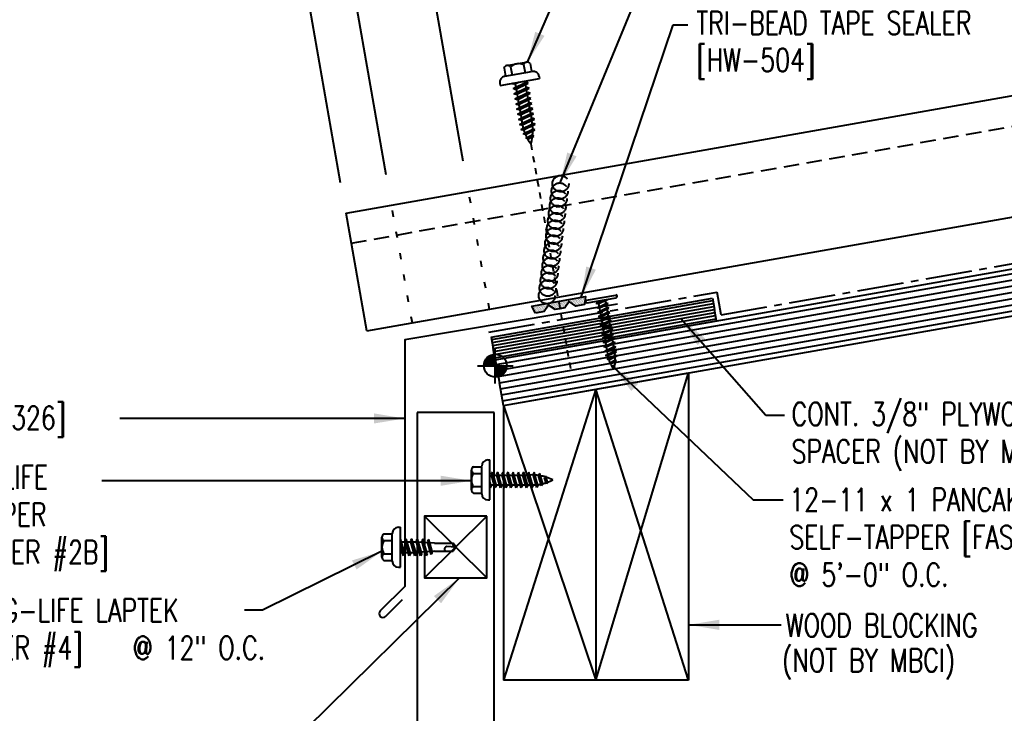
# Model space of a CAD drawing. Header units: inches. Extents: x 1.1 to 41.6, y 6.9 to 54.2.
# Drawn here: x 16.37 to 32.34, y 18.05 to 29.3 of the extents above; entities that cross this region are included whole.
import ezdxf

# ---------------------------------------------------------------- set-up
doc = ezdxf.new("R2010")
doc.units = ezdxf.units.IN
doc.header["$MEASUREMENT"] = 0
for name, pattern in [('CENTER2', [1.125, 0.75, -0.125, 0.125, -0.125]), ('DASH3', [0.125, 0.0625, -0.0625]), ('DOT2', [0.125, 0, -0.125]), ('HIDDEN2', [0.1875, 0.125, -0.0625])]:
    doc.linetypes.add(name, pattern=pattern)
for name, color, linetype in [('BARRIER', 253, 'CENTER2'), ('CLO', 3, 'Continuous'), ('DIM', 2, 'Continuous'), ('FASTENER', 9, 'Continuous'), ('PANEL', 11, 'Continuous'), ('SEALANT', 253, 'CENTER2'), ('SECTION', 11, 'Continuous'), ('TAPE', 8, 'Continuous'), ('TEXT', 2, 'Continuous'), ('TRIM', 6, 'Continuous'), ('WOOD', 3, 'Continuous')]:
    doc.layers.add(name, color=color, linetype=linetype)
doc.styles.add('TEXT', font='SIMPLEX', dxfattribs={"width": 0.75, "height": 6})
doc.styles.add('TEXT1', font='ROMANS.shx', dxfattribs={"width": 0.75, "height": 0.375})
doc.dimstyles.new('DETAIL', dxfattribs={"dimscale": 4, "dimtxt": 0.375, "dimasz": 0.0625, "dimexe": 0.0625, "dimexo": 0.125, "dimgap": 0.0625, "dimtad": 1, "dimdec": 4, "dimzin": 3, "dimdsep": 46, "dimlunit": 4, "dimtxsty": 'TEXT1', "dimblk": 'ARCHTICK', "dimcen": 0.0625, "dimclrd": 7, "dimclre": 7, "dimclrt": 2, "dimadec": 0, "dimazin": 0, "dimtfac": 0.59375, "dimtdec": 4, "dimtmove": 0, "dimatfit": 3, "dimfxl": 0, "dimfrac": 2, "dimtolj": 1, "dimtzin": 3, "dimarcsym": 0})
doc.dimstyles.new('DETAIL$7', dxfattribs={"dimscale": 4, "dimtxt": 6, "dimasz": 0.125, "dimexe": 0.0625, "dimexo": 0.125, "dimgap": 0.0625, "dimtad": 1, "dimdec": 5, "dimzin": 3, "dimdsep": 46, "dimlunit": 4, "dimtxsty": 'TEXT', "dimblk": 'ARCHTICK', "dimcen": 0.0625, "dimclrd": 7, "dimclre": 7, "dimclrt": 2, "dimadec": 0, "dimazin": 0, "dimtfac": 0.666667, "dimtdec": 5, "dimtmove": 0, "dimatfit": 3, "dimfxl": 0, "dimfrac": 2, "dimtolj": 1, "dimtzin": 3, "dimarcsym": 0})

# ---------------------------------------------------------------- blocks, each defined once
blk = doc.blocks.new('*X2')
at = {"color": 0}
for p, q in [((-0.434, 0.135), (-0.434, 0.135)), ((-0.434, 0.123), (-0.434, 0.123)), ((-0.422, 0.141), (-0.422, 0.141)), ((-0.422, 0.129), (-0.422, 0.129)), ((-0.422, 0.117), (-0.422, 0.117)), ((-0.422, 0.105), (-0.422, 0.105)), ((-0.422, 0.094), (-0.422, 0.094)), ((-0.422, 0.082), (-0.422, 0.082)), ((-0.41, 0.135), (-0.41, 0.135)), ((-0.41, 0.123), (-0.41, 0.123)), ((-0.41, 0.111), (-0.41, 0.111)), ((-0.41, 0.1), (-0.41, 0.1)), ((-0.41, 0.088), (-0.41, 0.088)), ((-0.41, 0.076), (-0.41, 0.076)), ((-0.41, 0.064), (-0.41, 0.064)), ((-0.41, 0.053), (-0.41, 0.053)), ((-0.41, 0.041), (-0.41, 0.041)), ((-0.398, 0.141), (-0.398, 0.141)), ((-0.398, 0.129), (-0.398, 0.129)), ((-0.398, 0.117), (-0.398, 0.117)), ((-0.398, 0.105), (-0.398, 0.105)), ((-0.398, 0.094), (-0.398, 0.094)), ((-0.398, 0.082), (-0.398, 0.082)), ((-0.398, 0.07), (-0.398, 0.07)), ((-0.398, 0.059), (-0.398, 0.059)), ((-0.398, 0.047), (-0.398, 0.047)), ((-0.398, 0.035), (-0.398, 0.035)), ((-0.398, 0.023), (-0.398, 0.023)), ((-0.387, 0.135), (-0.387, 0.135)), ((-0.387, 0.123), (-0.387, 0.123)), ((-0.387, 0.111), (-0.387, 0.111)), ((-0.387, 0.1), (-0.387, 0.1)), ((-0.387, 0.088), (-0.387, 0.088)), ((-0.387, 0.076), (-0.387, 0.076)), ((-0.387, 0.064), (-0.387, 0.064)), ((-0.387, 0.053), (-0.387, 0.053)), ((-0.387, 0.041), (-0.387, 0.041)), ((-0.387, 0.029), (-0.387, 0.029)), ((-0.375, 0.141), (-0.375, 0.141)), ((-0.375, 0.129), (-0.375, 0.129)), ((-0.375, 0.117), (-0.375, 0.117)), ((-0.375, 0.105), (-0.375, 0.105)), ((-0.375, 0.094), (-0.375, 0.094)), ((-0.375, 0.082), (-0.375, 0.082)), ((-0.375, 0.07), (-0.375, 0.07)), ((-0.375, 0.059), (-0.375, 0.059)), ((-0.375, 0.047), (-0.375, 0.047)), ((-0.375, 0.035), (-0.375, 0.035)), ((-0.375, 0.023), (-0.375, 0.023)), ((-0.363, 0.135), (-0.363, 0.135)), ((-0.363, 0.123), (-0.363, 0.123)), ((-0.363, 0.111), (-0.363, 0.111)), ((-0.363, 0.1), (-0.363, 0.1)), ((-0.363, 0.088), (-0.363, 0.088)), ((-0.363, 0.076), (-0.363, 0.076)), ((-0.363, 0.064), (-0.363, 0.064)), ((-0.363, 0.053), (-0.363, 0.053)), ((-0.363, 0.041), (-0.363, 0.041)), ((-0.363, 0.029), (-0.363, 0.029)), ((-0.352, 0.141), (-0.352, 0.141)), ((-0.352, 0.129), (-0.352, 0.129)), ((-0.352, 0.117), (-0.352, 0.117)), ((-0.352, 0.105), (-0.352, 0.105)), ((-0.352, 0.094), (-0.352, 0.094)), ((-0.352, 0.082), (-0.352, 0.082)), ((-0.352, 0.07), (-0.352, 0.07)), ((-0.352, 0.059), (-0.352, 0.059)), ((-0.352, 0.047), (-0.352, 0.047)), ((-0.352, 0.035), (-0.352, 0.035)), ((-0.352, 0.023), (-0.352, 0.023)), ((-0.34, 0.135), (-0.34, 0.135)), ((-0.34, 0.123), (-0.34, 0.123)), ((-0.34, 0.111), (-0.34, 0.111)), ((-0.34, 0.1), (-0.34, 0.1)), ((-0.34, 0.088), (-0.34, 0.088)), ((-0.34, 0.076), (-0.34, 0.076)), ((-0.34, 0.064), (-0.34, 0.064)), ((-0.34, 0.053), (-0.34, 0.053)), ((-0.34, 0.041), (-0.34, 0.041)), ((-0.34, 0.029), (-0.34, 0.029)), ((-0.328, 0.141), (-0.328, 0.141)), ((-0.328, 0.129), (-0.328, 0.129)), ((-0.328, 0.117), (-0.328, 0.117)), ((-0.328, 0.105), (-0.328, 0.105)), ((-0.328, 0.094), (-0.328, 0.094)), ((-0.328, 0.082), (-0.328, 0.082)), ((-0.328, 0.07), (-0.328, 0.07)), ((-0.328, 0.059), (-0.328, 0.059)), ((-0.328, 0.047), (-0.328, 0.047)), ((-0.328, 0.035), (-0.328, 0.035)), ((-0.328, 0.023), (-0.328, 0.023)), ((-0.316, 0.135), (-0.316, 0.135)), ((-0.316, 0.123), (-0.316, 0.123)), ((-0.316, 0.111), (-0.316, 0.111)), ((-0.316, 0.1), (-0.316, 0.1)), ((-0.316, 0.088), (-0.316, 0.088)), ((-0.316, 0.076), (-0.316, 0.076)), ((-0.316, 0.064), (-0.316, 0.064)), ((-0.316, 0.053), (-0.316, 0.053)), ((-0.316, 0.041), (-0.316, 0.041)), ((-0.316, 0.029), (-0.316, 0.029)), ((-0.305, 0.141), (-0.305, 0.141)), ((-0.305, 0.129), (-0.305, 0.129)), ((-0.305, 0.117), (-0.305, 0.117)), ((-0.305, 0.105), (-0.305, 0.105)), ((-0.305, 0.094), (-0.305, 0.094)), ((-0.305, 0.082), (-0.305, 0.082)), ((-0.305, 0.07), (-0.305, 0.07)), ((-0.305, 0.059), (-0.305, 0.059)), ((-0.305, 0.047), (-0.305, 0.047)), ((-0.305, 0.035), (-0.305, 0.035)), ((-0.305, 0.023), (-0.305, 0.023)), ((-0.293, 0.135), (-0.293, 0.135)), ((-0.293, 0.123), (-0.293, 0.123)), ((-0.293, 0.111), (-0.293, 0.111)), ((-0.293, 0.1), (-0.293, 0.1)), ((-0.293, 0.088), (-0.293, 0.088)), ((-0.293, 0.076), (-0.293, 0.076)), ((-0.293, 0.064), (-0.293, 0.064)), ((-0.293, 0.053), (-0.293, 0.053)), ((-0.293, 0.041), (-0.293, 0.041)), ((-0.293, 0.029), (-0.293, 0.029)), ((-0.281, 0.141), (-0.281, 0.141)), ((-0.281, 0.129), (-0.281, 0.129)), ((-0.281, 0.117), (-0.281, 0.117)), ((-0.281, 0.105), (-0.281, 0.105)), ((-0.281, 0.094), (-0.281, 0.094)), ((-0.281, 0.082), (-0.281, 0.082)), ((-0.281, 0.07), (-0.281, 0.07)), ((-0.281, 0.059), (-0.281, 0.059)), ((-0.281, 0.047), (-0.281, 0.047)), ((-0.281, 0.035), (-0.281, 0.035)), ((-0.281, 0.023), (-0.281, 0.023)), ((-0.27, 0.135), (-0.27, 0.135)), ((-0.27, 0.123), (-0.27, 0.123)), ((-0.27, 0.111), (-0.27, 0.111)), ((-0.27, 0.1), (-0.27, 0.1)), ((-0.27, 0.088), (-0.27, 0.088)), ((-0.27, 0.076), (-0.27, 0.076)), ((-0.27, 0.064), (-0.27, 0.064)), ((-0.27, 0.053), (-0.27, 0.053)), ((-0.27, 0.041), (-0.27, 0.041)), ((-0.27, 0.029), (-0.27, 0.029)), ((-0.258, 0.141), (-0.258, 0.141)), ((-0.258, 0.129), (-0.258, 0.129)), ((-0.258, 0.117), (-0.258, 0.117)), ((-0.258, 0.105), (-0.258, 0.105)), ((-0.258, 0.094), (-0.258, 0.094)), ((-0.258, 0.082), (-0.258, 0.082)), ((-0.258, 0.07), (-0.258, 0.07)), ((-0.258, 0.059), (-0.258, 0.059)), ((-0.258, 0.047), (-0.258, 0.047)), ((-0.258, 0.035), (-0.258, 0.035)), ((-0.258, 0.023), (-0.258, 0.023)), ((-0.246, 0.135), (-0.246, 0.135)), ((-0.246, 0.123), (-0.246, 0.123)), ((-0.246, 0.111), (-0.246, 0.111)), ((-0.246, 0.1), (-0.246, 0.1)), ((-0.246, 0.088), (-0.246, 0.088)), ((-0.246, 0.076), (-0.246, 0.076)), ((-0.246, 0.064), (-0.246, 0.064)), ((-0.246, 0.053), (-0.246, 0.053)), ((-0.246, 0.041), (-0.246, 0.041)), ((-0.234, 0.141), (-0.234, 0.141)), ((-0.234, 0.129), (-0.234, 0.129)), ((-0.234, 0.117), (-0.234, 0.117)), ((-0.234, 0.105), (-0.234, 0.105)), ((-0.234, 0.094), (-0.234, 0.094)), ((-0.234, 0.082), (-0.234, 0.082)), ((-0.234, 0.07), (-0.234, 0.07)), ((-0.234, 0.059), (-0.234, 0.059)), ((-0.234, 0.047), (-0.234, 0.047)), ((-0.223, 0.135), (-0.223, 0.135)), ((-0.223, 0.123), (-0.223, 0.123)), ((-0.223, 0.111), (-0.223, 0.111)), ((-0.223, 0.1), (-0.223, 0.1)), ((-0.223, 0.088), (-0.223, 0.088)), ((-0.223, 0.076), (-0.223, 0.076)), ((-0.223, 0.064), (-0.223, 0.064)), ((-0.211, 0.141), (-0.211, 0.141)), ((-0.211, 0.129), (-0.211, 0.129)), ((-0.211, 0.117), (-0.211, 0.117)), ((-0.211, 0.105), (-0.211, 0.105)), ((-0.211, 0.094), (-0.211, 0.094)), ((-0.211, 0.082), (-0.211, 0.082)), ((-0.211, 0.07), (-0.211, 0.07)), ((-0.199, 0.135), (-0.199, 0.135)), ((-0.199, 0.123), (-0.199, 0.123)), ((-0.199, 0.111), (-0.199, 0.111)), ((-0.199, 0.1), (-0.199, 0.1)), ((-0.199, 0.088), (-0.199, 0.088)), ((-0.188, 0.141), (-0.188, 0.141)), ((-0.188, 0.129), (-0.188, 0.129)), ((-0.188, 0.117), (-0.188, 0.117)), ((-0.188, 0.105), (-0.188, 0.105)), ((-0.188, 0.094), (-0.188, 0.094)), ((-0.176, 0.135), (-0.176, 0.135)), ((-0.176, 0.123), (-0.176, 0.123)), ((-0.176, 0.111), (-0.176, 0.111)), ((-0.164, 0.141), (-0.164, 0.141)), ((-0.164, 0.129), (-0.164, 0.129)), ((-0.164, 0.117), (-0.164, 0.117)), ((-0.164, 0.105), (-0.164, 0.105)), ((-0.152, 0.135), (-0.152, 0.135)), ((-0.152, 0.123), (-0.152, 0.123)), ((-0.152, 0.111), (-0.152, 0.111)), ((-0.152, 0.1), (-0.152, 0.1)), ((-0.141, 0.141), (-0.141, 0.141)), ((-0.141, 0.129), (-0.141, 0.129)), ((-0.141, 0.117), (-0.141, 0.117)), ((-0.141, 0.105), (-0.141, 0.105)), ((-0.141, 0.094), (-0.141, 0.094)), ((-0.141, 0.082), (-0.141, 0.082)), ((-0.129, 0.135), (-0.129, 0.135)), ((-0.129, 0.123), (-0.129, 0.123)), ((-0.129, 0.111), (-0.129, 0.111)), ((-0.129, 0.1), (-0.129, 0.1)), ((-0.129, 0.088), (-0.129, 0.088)), ((-0.129, 0.076), (-0.129, 0.076)), ((-0.117, 0.141), (-0.117, 0.141)), ((-0.117, 0.129), (-0.117, 0.129)), ((-0.117, 0.117), (-0.117, 0.117)), ((-0.117, 0.105), (-0.117, 0.105)), ((-0.117, 0.094), (-0.117, 0.094)), ((-0.117, 0.082), (-0.117, 0.082)), ((-0.117, 0.07), (-0.117, 0.07)), ((-0.117, 0.059), (-0.117, 0.059)), ((-0.105, 0.135), (-0.105, 0.135)), ((-0.105, 0.123), (-0.105, 0.123)), ((-0.105, 0.111), (-0.105, 0.111)), ((-0.105, 0.1), (-0.105, 0.1)), ((-0.105, 0.088), (-0.105, 0.088)), ((-0.105, 0.076), (-0.105, 0.076)), ((-0.105, 0.064), (-0.105, 0.064)), ((-0.105, 0.053), (-0.105, 0.053)), ((-0.094, 0.141), (-0.094, 0.141)), ((-0.094, 0.129), (-0.094, 0.129)), ((-0.094, 0.117), (-0.094, 0.117)), ((-0.094, 0.105), (-0.094, 0.105)), ((-0.094, 0.094), (-0.094, 0.094)), ((-0.094, 0.082), (-0.094, 0.082)), ((-0.094, 0.07), (-0.094, 0.07)), ((-0.094, 0.059), (-0.094, 0.059)), ((-0.094, 0.047), (-0.094, 0.047)), ((-0.094, 0.035), (-0.094, 0.035)), ((-0.082, 0.135), (-0.082, 0.135)), ((-0.082, 0.123), (-0.082, 0.123)), ((-0.082, 0.111), (-0.082, 0.111)), ((-0.082, 0.1), (-0.082, 0.1)), ((-0.082, 0.088), (-0.082, 0.088)), ((-0.082, 0.076), (-0.082, 0.076)), ((-0.082, 0.064), (-0.082, 0.064)), ((-0.082, 0.053), (-0.082, 0.053)), ((-0.082, 0.041), (-0.082, 0.041)), ((-0.082, 0.029), (-0.082, 0.029)), ((-0.07, 0.141), (-0.07, 0.141)), ((-0.07, 0.129), (-0.07, 0.129)), ((-0.07, 0.117), (-0.07, 0.117)), ((-0.07, 0.105), (-0.07, 0.105)), ((-0.07, 0.094), (-0.07, 0.094)), ((-0.07, 0.082), (-0.07, 0.082)), ((-0.07, 0.07), (-0.07, 0.07)), ((-0.07, 0.059), (-0.07, 0.059)), ((-0.07, 0.047), (-0.07, 0.047)), ((-0.07, 0.035), (-0.07, 0.035)), ((-0.07, 0.023), (-0.07, 0.023)), ((-0.059, 0.135), (-0.059, 0.135)), ((-0.059, 0.123), (-0.059, 0.123)), ((-0.059, 0.111), (-0.059, 0.111)), ((-0.059, 0.1), (-0.059, 0.1)), ((-0.059, 0.088), (-0.059, 0.088)), ((-0.059, 0.076), (-0.059, 0.076)), ((-0.059, 0.064), (-0.059, 0.064)), ((-0.059, 0.053), (-0.059, 0.053)), ((-0.059, 0.041), (-0.059, 0.041)), ((-0.059, 0.029), (-0.059, 0.029)), ((-0.047, 0.141), (-0.047, 0.141)), ((-0.047, 0.129), (-0.047, 0.129)), ((-0.047, 0.117), (-0.047, 0.117)), ((-0.047, 0.105), (-0.047, 0.105)), ((-0.047, 0.094), (-0.047, 0.094)), ((-0.047, 0.082), (-0.047, 0.082)), ((-0.047, 0.07), (-0.047, 0.07)), ((-0.047, 0.059), (-0.047, 0.059)), ((-0.047, 0.047), (-0.047, 0.047)), ((-0.047, 0.035), (-0.047, 0.035)), ((-0.047, 0.023), (-0.047, 0.023)), ((-0.035, 0.135), (-0.035, 0.135)), ((-0.035, 0.123), (-0.035, 0.123)), ((-0.035, 0.111), (-0.035, 0.111)), ((-0.035, 0.1), (-0.035, 0.1)), ((-0.035, 0.088), (-0.035, 0.088)), ((-0.035, 0.076), (-0.035, 0.076)), ((-0.035, 0.064), (-0.035, 0.064)), ((-0.035, 0.053), (-0.035, 0.053)), ((-0.035, 0.041), (-0.035, 0.041)), ((-0.035, 0.029), (-0.035, 0.029)), ((-0.023, 0.141), (-0.023, 0.141)), ((-0.023, 0.129), (-0.023, 0.129)), ((-0.023, 0.117), (-0.023, 0.117)), ((-0.023, 0.105), (-0.023, 0.105)), ((-0.023, 0.094), (-0.023, 0.094)), ((-0.023, 0.082), (-0.023, 0.082)), ((-0.023, 0.07), (-0.023, 0.07)), ((-0.023, 0.059), (-0.023, 0.059)), ((-0.023, 0.047), (-0.023, 0.047)), ((-0.023, 0.035), (-0.023, 0.035)), ((-0.023, 0.023), (-0.023, 0.023)), ((-0.012, 0.135), (-0.012, 0.135)), ((-0.012, 0.123), (-0.012, 0.123)), ((-0.012, 0.111), (-0.012, 0.111)), ((-0.012, 0.1), (-0.012, 0.1)), ((-0.012, 0.088), (-0.012, 0.088)), ((-0.012, 0.076), (-0.012, 0.076)), ((-0.012, 0.064), (-0.012, 0.064)), ((-0.012, 0.053), (-0.012, 0.053)), ((-0.012, 0.041), (-0.012, 0.041)), ((-0.012, 0.029), (-0.012, 0.029)), ((0, 0.141), (0, 0.141)), ((0, 0.129), (0, 0.129)), ((0, 0.117), (0, 0.117)), ((0, 0.105), (0, 0.105)), ((0, 0.094), (0, 0.094)), ((0, 0.082), (0, 0.082)), ((0, 0.07), (0, 0.07)), ((0, 0.059), (0, 0.059)), ((0, 0.047), (0, 0.047)), ((0, 0.035), (0, 0.035)), ((0, 0.023), (0, 0.023)), ((0.012, 0.135), (0.012, 0.135)), ((0.012, 0.123), (0.012, 0.123)), ((0.012, 0.111), (0.012, 0.111)), ((0.012, 0.1), (0.012, 0.1)), ((0.012, 0.088), (0.012, 0.088)), ((0.012, 0.076), (0.012, 0.076)), ((0.012, 0.064), (0.012, 0.064)), ((0.012, 0.053), (0.012, 0.053)), ((0.012, 0.041), (0.012, 0.041)), ((0.012, 0.029), (0.012, 0.029)), ((0.023, 0.141), (0.023, 0.141)), ((0.023, 0.129), (0.023, 0.129)), ((0.023, 0.117), (0.023, 0.117)), ((0.023, 0.105), (0.023, 0.105)), ((0.023, 0.094), (0.023, 0.094)), ((0.023, 0.082), (0.023, 0.082)), ((0.023, 0.07), (0.023, 0.07)), ((0.023, 0.059), (0.023, 0.059)), ((0.023, 0.047), (0.023, 0.047)), ((0.023, 0.035), (0.023, 0.035)), ((0.023, 0.023), (0.023, 0.023)), ((0.035, 0.135), (0.035, 0.135)), ((0.035, 0.123), (0.035, 0.123)), ((0.035, 0.111), (0.035, 0.111)), ((0.035, 0.1), (0.035, 0.1)), ((0.035, 0.088), (0.035, 0.088)), ((0.035, 0.076), (0.035, 0.076)), ((0.035, 0.064), (0.035, 0.064)), ((0.035, 0.053), (0.035, 0.053)), ((0.035, 0.041), (0.035, 0.041)), ((0.035, 0.029), (0.035, 0.029)), ((0.047, 0.141), (0.047, 0.141)), ((0.047, 0.129), (0.047, 0.129)), ((0.047, 0.117), (0.047, 0.117)), ((0.047, 0.105), (0.047, 0.105)), ((0.047, 0.094), (0.047, 0.094)), ((0.047, 0.082), (0.047, 0.082)), ((0.047, 0.07), (0.047, 0.07)), ((0.047, 0.059), (0.047, 0.059)), ((0.047, 0.047), (0.047, 0.047)), ((0.047, 0.035), (0.047, 0.035)), ((0.047, 0.023), (0.047, 0.023)), ((0.059, 0.135), (0.059, 0.135)), ((0.059, 0.123), (0.059, 0.123)), ((0.059, 0.111), (0.059, 0.111)), ((0.059, 0.1), (0.059, 0.1)), ((0.059, 0.088), (0.059, 0.088)), ((0.059, 0.076), (0.059, 0.076)), ((0.059, 0.064), (0.059, 0.064)), ((0.059, 0.053), (0.059, 0.053)), ((0.059, 0.041), (0.059, 0.041)), ((0.059, 0.029), (0.059, 0.029)), ((0.07, 0.141), (0.07, 0.141)), ((0.07, 0.129), (0.07, 0.129)), ((0.07, 0.117), (0.07, 0.117)), ((0.07, 0.105), (0.07, 0.105)), ((0.07, 0.094), (0.07, 0.094)), ((0.07, 0.082), (0.07, 0.082)), ((0.07, 0.07), (0.07, 0.07)), ((0.07, 0.059), (0.07, 0.059)), ((0.07, 0.047), (0.07, 0.047)), ((0.07, 0.035), (0.07, 0.035)), ((0.07, 0.023), (0.07, 0.023)), ((0.082, 0.135), (0.082, 0.135)), ((0.082, 0.123), (0.082, 0.123)), ((0.082, 0.111), (0.082, 0.111)), ((0.082, 0.1), (0.082, 0.1)), ((0.082, 0.088), (0.082, 0.088)), ((0.082, 0.076), (0.082, 0.076)), ((0.082, 0.064), (0.082, 0.064)), ((0.082, 0.053), (0.082, 0.053)), ((0.082, 0.041), (0.082, 0.041)), ((0.082, 0.029), (0.082, 0.029)), ((0.094, 0.141), (0.094, 0.141)), ((0.094, 0.129), (0.094, 0.129)), ((0.094, 0.117), (0.094, 0.117)), ((0.094, 0.105), (0.094, 0.105)), ((0.094, 0.094), (0.094, 0.094)), ((0.094, 0.082), (0.094, 0.082)), ((0.094, 0.07), (0.094, 0.07)), ((0.094, 0.059), (0.094, 0.059)), ((0.094, 0.047), (0.094, 0.047)), ((0.094, 0.035), (0.094, 0.035)), ((0.105, 0.135), (0.105, 0.135)), ((0.105, 0.123), (0.105, 0.123)), ((0.105, 0.111), (0.105, 0.111)), ((0.105, 0.1), (0.105, 0.1)), ((0.105, 0.088), (0.105, 0.088)), ((0.105, 0.076), (0.105, 0.076)), ((0.105, 0.064), (0.105, 0.064)), ((0.105, 0.053), (0.105, 0.053)), ((0.117, 0.141), (0.117, 0.141)), ((0.117, 0.129), (0.117, 0.129)), ((0.117, 0.117), (0.117, 0.117)), ((0.117, 0.105), (0.117, 0.105)), ((0.117, 0.094), (0.117, 0.094)), ((0.117, 0.082), (0.117, 0.082)), ((0.117, 0.07), (0.117, 0.07)), ((0.117, 0.059), (0.117, 0.059)), ((0.129, 0.135), (0.129, 0.135)), ((0.129, 0.123), (0.129, 0.123)), ((0.129, 0.111), (0.129, 0.111)), ((0.129, 0.1), (0.129, 0.1)), ((0.129, 0.088), (0.129, 0.088)), ((0.129, 0.076), (0.129, 0.076)), ((0.141, 0.141), (0.141, 0.141)), ((0.141, 0.129), (0.141, 0.129)), ((0.141, 0.117), (0.141, 0.117)), ((0.141, 0.105), (0.141, 0.105)), ((0.141, 0.094), (0.141, 0.094)), ((0.141, 0.082), (0.141, 0.082)), ((0.152, 0.135), (0.152, 0.135)), ((0.152, 0.123), (0.152, 0.123)), ((0.152, 0.111), (0.152, 0.111)), ((0.152, 0.1), (0.152, 0.1)), ((0.164, 0.141), (0.164, 0.141)), ((0.164, 0.129), (0.164, 0.129)), ((0.164, 0.117), (0.164, 0.117)), ((0.164, 0.105), (0.164, 0.105)), ((0.176, 0.135), (0.176, 0.135)), ((0.176, 0.123), (0.176, 0.123)), ((0.176, 0.111), (0.176, 0.111)), ((0.188, 0.141), (0.188, 0.141)), ((0.188, 0.129), (0.188, 0.129)), ((0.188, 0.117), (0.188, 0.117)), ((0.188, 0.105), (0.188, 0.105)), ((0.188, 0.094), (0.188, 0.094)), ((0.199, 0.135), (0.199, 0.135)), ((0.199, 0.123), (0.199, 0.123)), ((0.199, 0.111), (0.199, 0.111)), ((0.199, 0.1), (0.199, 0.1)), ((0.199, 0.088), (0.199, 0.088)), ((0.211, 0.141), (0.211, 0.141)), ((0.211, 0.129), (0.211, 0.129)), ((0.211, 0.117), (0.211, 0.117)), ((0.211, 0.105), (0.211, 0.105)), ((0.211, 0.094), (0.211, 0.094)), ((0.211, 0.082), (0.211, 0.082)), ((0.211, 0.07), (0.211, 0.07)), ((0.223, 0.135), (0.223, 0.135)), ((0.223, 0.123), (0.223, 0.123)), ((0.223, 0.111), (0.223, 0.111)), ((0.223, 0.1), (0.223, 0.1)), ((0.223, 0.088), (0.223, 0.088)), ((0.223, 0.076), (0.223, 0.076)), ((0.223, 0.064), (0.223, 0.064)), ((0.234, 0.141), (0.234, 0.141)), ((0.234, 0.129), (0.234, 0.129)), ((0.234, 0.117), (0.234, 0.117)), ((0.234, 0.105), (0.234, 0.105)), ((0.234, 0.094), (0.234, 0.094)), ((0.234, 0.082), (0.234, 0.082)), ((0.234, 0.07), (0.234, 0.07)), ((0.234, 0.059), (0.234, 0.059)), ((0.234, 0.047), (0.234, 0.047)), ((0.246, 0.135), (0.246, 0.135)), ((0.246, 0.123), (0.246, 0.123)), ((0.246, 0.111), (0.246, 0.111)), ((0.246, 0.1), (0.246, 0.1)), ((0.246, 0.088), (0.246, 0.088)), ((0.246, 0.076), (0.246, 0.076)), ((0.246, 0.064), (0.246, 0.064)), ((0.246, 0.053), (0.246, 0.053)), ((0.246, 0.041), (0.246, 0.041)), ((0.258, 0.141), (0.258, 0.141)), ((0.258, 0.129), (0.258, 0.129)), ((0.258, 0.117), (0.258, 0.117)), ((0.258, 0.105), (0.258, 0.105)), ((0.258, 0.094), (0.258, 0.094)), ((0.258, 0.082), (0.258, 0.082)), ((0.258, 0.07), (0.258, 0.07)), ((0.258, 0.059), (0.258, 0.059)), ((0.258, 0.047), (0.258, 0.047)), ((0.258, 0.035), (0.258, 0.035)), ((0.258, 0.023), (0.258, 0.023)), ((0.27, 0.135), (0.27, 0.135)), ((0.27, 0.123), (0.27, 0.123)), ((0.27, 0.111), (0.27, 0.111)), ((0.27, 0.1), (0.27, 0.1)), ((0.27, 0.088), (0.27, 0.088)), ((0.27, 0.076), (0.27, 0.076)), ((0.27, 0.064), (0.27, 0.064)), ((0.27, 0.053), (0.27, 0.053)), ((0.27, 0.041), (0.27, 0.041)), ((0.27, 0.029), (0.27, 0.029)), ((0.281, 0.141), (0.281, 0.141)), ((0.281, 0.129), (0.281, 0.129)), ((0.281, 0.117), (0.281, 0.117)), ((0.281, 0.105), (0.281, 0.105)), ((0.281, 0.094), (0.281, 0.094)), ((0.281, 0.082), (0.281, 0.082)), ((0.281, 0.07), (0.281, 0.07)), ((0.281, 0.059), (0.281, 0.059)), ((0.281, 0.047), (0.281, 0.047)), ((0.281, 0.035), (0.281, 0.035)), ((0.281, 0.023), (0.281, 0.023)), ((0.293, 0.135), (0.293, 0.135)), ((0.293, 0.123), (0.293, 0.123)), ((0.293, 0.111), (0.293, 0.111)), ((0.293, 0.1), (0.293, 0.1)), ((0.293, 0.088), (0.293, 0.088)), ((0.293, 0.076), (0.293, 0.076)), ((0.293, 0.064), (0.293, 0.064)), ((0.293, 0.053), (0.293, 0.053)), ((0.293, 0.041), (0.293, 0.041)), ((0.293, 0.029), (0.293, 0.029)), ((0.305, 0.141), (0.305, 0.141)), ((0.305, 0.129), (0.305, 0.129)), ((0.305, 0.117), (0.305, 0.117)), ((0.305, 0.105), (0.305, 0.105)), ((0.305, 0.094), (0.305, 0.094)), ((0.305, 0.082), (0.305, 0.082)), ((0.305, 0.07), (0.305, 0.07)), ((0.305, 0.059), (0.305, 0.059)), ((0.305, 0.047), (0.305, 0.047)), ((0.305, 0.035), (0.305, 0.035)), ((0.305, 0.023), (0.305, 0.023)), ((0.316, 0.135), (0.316, 0.135)), ((0.316, 0.123), (0.316, 0.123)), ((0.316, 0.111), (0.316, 0.111)), ((0.316, 0.1), (0.316, 0.1)), ((0.316, 0.088), (0.316, 0.088)), ((0.316, 0.076), (0.316, 0.076)), ((0.316, 0.064), (0.316, 0.064)), ((0.316, 0.053), (0.316, 0.053)), ((0.316, 0.041), (0.316, 0.041)), ((0.316, 0.029), (0.316, 0.029)), ((0.328, 0.141), (0.328, 0.141)), ((0.328, 0.129), (0.328, 0.129)), ((0.328, 0.117), (0.328, 0.117)), ((0.328, 0.105), (0.328, 0.105)), ((0.328, 0.094), (0.328, 0.094)), ((0.328, 0.082), (0.328, 0.082)), ((0.328, 0.07), (0.328, 0.07)), ((0.328, 0.059), (0.328, 0.059)), ((0.328, 0.047), (0.328, 0.047)), ((0.328, 0.035), (0.328, 0.035)), ((0.328, 0.023), (0.328, 0.023)), ((0.34, 0.135), (0.34, 0.135)), ((0.34, 0.123), (0.34, 0.123)), ((0.34, 0.111), (0.34, 0.111)), ((0.34, 0.1), (0.34, 0.1)), ((0.34, 0.088), (0.34, 0.088)), ((0.34, 0.076), (0.34, 0.076)), ((0.34, 0.064), (0.34, 0.064)), ((0.34, 0.053), (0.34, 0.053)), ((0.34, 0.041), (0.34, 0.041)), ((0.34, 0.029), (0.34, 0.029)), ((0.352, 0.141), (0.352, 0.141)), ((0.352, 0.129), (0.352, 0.129)), ((0.352, 0.117), (0.352, 0.117)), ((0.352, 0.105), (0.352, 0.105)), ((0.352, 0.094), (0.352, 0.094)), ((0.352, 0.082), (0.352, 0.082)), ((0.352, 0.07), (0.352, 0.07)), ((0.352, 0.059), (0.352, 0.059)), ((0.352, 0.047), (0.352, 0.047)), ((0.352, 0.035), (0.352, 0.035)), ((0.352, 0.023), (0.352, 0.023)), ((0.363, 0.135), (0.363, 0.135)), ((0.363, 0.123), (0.363, 0.123)), ((0.363, 0.111), (0.363, 0.111)), ((0.363, 0.1), (0.363, 0.1)), ((0.363, 0.088), (0.363, 0.088)), ((0.363, 0.076), (0.363, 0.076)), ((0.363, 0.064), (0.363, 0.064)), ((0.363, 0.053), (0.363, 0.053)), ((0.363, 0.041), (0.363, 0.041)), ((0.363, 0.029), (0.363, 0.029)), ((0.375, 0.141), (0.375, 0.141)), ((0.375, 0.129), (0.375, 0.129)), ((0.375, 0.117), (0.375, 0.117)), ((0.375, 0.105), (0.375, 0.105)), ((0.375, 0.094), (0.375, 0.094)), ((0.375, 0.082), (0.375, 0.082)), ((0.375, 0.07), (0.375, 0.07)), ((0.375, 0.059), (0.375, 0.059)), ((0.375, 0.047), (0.375, 0.047)), ((0.375, 0.035), (0.375, 0.035)), ((0.375, 0.023), (0.375, 0.023)), ((0.387, 0.135), (0.387, 0.135)), ((0.387, 0.123), (0.387, 0.123)), ((0.387, 0.111), (0.387, 0.111)), ((0.387, 0.1), (0.387, 0.1)), ((0.387, 0.088), (0.387, 0.088)), ((0.387, 0.076), (0.387, 0.076)), ((0.387, 0.064), (0.387, 0.064)), ((0.387, 0.053), (0.387, 0.053)), ((0.387, 0.041), (0.387, 0.041)), ((0.387, 0.029), (0.387, 0.029)), ((0.398, 0.141), (0.398, 0.141)), ((0.398, 0.129), (0.398, 0.129)), ((0.398, 0.117), (0.398, 0.117)), ((0.398, 0.105), (0.398, 0.105)), ((0.398, 0.094), (0.398, 0.094)), ((0.398, 0.082), (0.398, 0.082)), ((0.398, 0.07), (0.398, 0.07)), ((0.398, 0.059), (0.398, 0.059)), ((0.398, 0.047), (0.398, 0.047)), ((0.398, 0.035), (0.398, 0.035)), ((0.398, 0.023), (0.398, 0.023)), ((0.41, 0.135), (0.41, 0.135)), ((0.41, 0.123), (0.41, 0.123)), ((0.41, 0.111), (0.41, 0.111)), ((0.41, 0.1), (0.41, 0.1)), ((0.41, 0.088), (0.41, 0.088)), ((0.41, 0.076), (0.41, 0.076)), ((0.41, 0.064), (0.41, 0.064)), ((0.41, 0.053), (0.41, 0.053)), ((0.41, 0.041), (0.41, 0.041)), ((0.422, 0.141), (0.422, 0.141)), ((0.422, 0.129), (0.422, 0.129)), ((0.422, 0.117), (0.422, 0.117)), ((0.422, 0.105), (0.422, 0.105)), ((0.422, 0.094), (0.422, 0.094)), ((0.422, 0.082), (0.422, 0.082)), ((0.434, 0.135), (0.434, 0.135)), ((0.434, 0.123), (0.434, 0.123))]:
    blk.add_line(p, q, dxfattribs=at)
blk = doc.blocks.new('MB_DBTAP')
at = {"layer": 'TAPE', "color": 9}
blk.add_lwpolyline([(-0.403, 0.018), (-0.442, 0.141), (0.442, 0.141), (0.403, 0.018), (0.26, 0.018), (0.17, 0.109), (0.079, 0.018), (0, 0.018), (-0.079, 0.018), (-0.17, 0.109), (-0.26, 0.018)], close=True, dxfattribs=at)
at = {"layer": 'TAPE', "color": 251}
blk.add_blockref('*X2', (0, 0), dxfattribs=at)
blk = doc.blocks.new('_ArchTick')
at = {"color": 0, "linetype": 'ByBlock', "const_width": 0.15}
blk.add_lwpolyline([(-0.5, -0.5), (0.5, 0.5)], dxfattribs=at)
blk = doc.blocks.new('*D15')
at = {"layer": 'DEFPOINTS', "color": 0}
for p in [(22.208, 34.705), (23.652, 26.514), (22.402, 26.294)]:
    blk.add_point(p, dxfattribs=at)
at = {"layer": 'DIM', "color": 7, "lineweight": -2}
for p, q in [((22.208, 34.705), (25.712, 35.323)), ((23.565, 27.007), (22.165, 34.951)), ((22.315, 26.786), (20.915, 34.731)), ((20.958, 34.484), (22.208, 34.705))]:
    blk.add_line(p, q, dxfattribs=at)
at = {"layer": 'DIM', "color": 7, "lineweight": -2, "xscale": 0.25, "yscale": 0.25, "zscale": 0.25}
for p, rotation in [((22.208, 34.705), 9.99999999999995), ((20.958, 34.484), 189.9999999999999)]:
    blk.add_blockref('_ArchTick', p, dxfattribs=dict(at, rotation=rotation))
at = {"layer": 'DIM', "color": 2, "insert": (24.076, 35.796), "char_height": 0.375, "attachment_point": 5, "rotation": 10, "style": 'TEXT1'}
blk.add_mtext('\\A1;{WALL PANEL}\\P{THICKNESS}', dxfattribs=at)
blk = doc.blocks.new('MB_DW4')
at = {"layer": 'FASTENER'}
for p, q in [((-0.163, 0.337), (0.159, 0.337)), ((-0.226, 0.171), (0.214, 0.171)), ((-0.217, 0.305), (-0.217, 0.171)), ((-0.108, 0.305), (-0.108, 0.171)), ((0.105, 0.305), (0.105, 0.171)), ((0.214, 0.305), (0.214, 0.171)), ((-0.326, 0.071), (-0.326, 0.037)), ((-0.326, 0.037), (0.322, 0.037)), ((-0.141, -0.014), (0.037, 0.037)), ((-0.105, -0.034), (0.137, 0.035)), ((-0.088, 0.037), (-0.088, 0.001)), ((-0.088, 0.037), (0.085, 0.037)), ((0.085, 0.037), (0.134, 0.037)), ((0.085, 0.02), (0.085, -0.041)), ((0.137, 0.035), (0.134, 0.037)), ((0.322, 0.071), (0.322, 0.037)), ((-0.105, -0.034), (-0.141, -0.014)), ((-0.141, -0.105), (0.102, -0.036)), ((-0.105, -0.125), (-0.141, -0.105)), ((-0.141, -0.196), (0.102, -0.127)), ((-0.105, -0.125), (0.137, -0.056)), ((-0.105, -0.216), (0.137, -0.147)), ((-0.088, -0.029), (-0.088, -0.09)), ((-0.088, -0.12), (-0.088, -0.181)), ((0.085, -0.071), (0.085, -0.131)), ((0.137, -0.056), (0.102, -0.036)), ((0.137, -0.147), (0.102, -0.127)), ((-0.105, -0.216), (-0.141, -0.196)), ((-0.141, -0.287), (0.102, -0.217)), ((-0.105, -0.307), (-0.141, -0.287)), ((-0.141, -0.378), (0.102, -0.308)), ((-0.105, -0.307), (0.137, -0.238)), ((-0.084, -0.27), (-0.088, -0.211)), ((-0.078, -0.36), (-0.082, -0.3)), ((0.077, -0.315), (0.082, -0.253)), ((0.084, -0.223), (0.085, -0.211)), ((0.085, -0.162), (0.085, -0.211)), ((0.137, -0.238), (0.102, -0.217)), ((0.137, -0.328), (0.102, -0.308)), ((-0.105, -0.398), (-0.141, -0.378)), ((-0.122, -0.463), (0.089, -0.403)), ((-0.086, -0.483), (-0.122, -0.463)), ((-0.105, -0.398), (0.137, -0.328)), ((-0.086, -0.483), (0.124, -0.423)), ((-0.071, -0.449), (-0.075, -0.389)), ((-0.066, -0.516), (-0.069, -0.478)), ((0.063, -0.515), (0.068, -0.439)), ((0.071, -0.408), (0.075, -0.346)), ((0.124, -0.423), (0.089, -0.403)), ((-0.066, -0.516), (-0.066, -0.82)), ((0.063, -0.516), (0.063, -0.82)), ((-0.003, -0.854), (0.009, -0.714)), ((-0.002, -0.866), (-0.066, -0.82)), ((-0.002, -0.866), (0.063, -0.82))]:
    blk.add_line(p, q, dxfattribs=at)
for centre, radius, start, end in [((-0.163, 0.274), 0.0628, 29.8754, 150.1246), ((-0.002, 0.141), 0.196, 56.9974, 123.0026), ((0.159, 0.274), 0.0628, 29.8754, 150.1246), ((-0.226, 0.071), 0.1, 90, 180), ((0.222, 0.071), 0.1, 0, 90), ((0.073, -0.516), 0.01, 175.9484, 180), ((-0.036, -0.723), 0.0461, 11.1445, 130.906), ((0.039, -0.855), 0.0422, 55.4585, 194.8454)]:
    blk.add_arc(centre, radius, start, end, dxfattribs=at)
blk = doc.blocks.new('FZ6')
at = {"layer": 'FASTENER'}
for p, q in [((-0.161, 0.337), (0.161, 0.337)), ((-0.224, 0.171), (0.215, 0.171)), ((-0.215, 0.305), (-0.215, 0.171)), ((-0.107, 0.305), (-0.107, 0.171)), ((0.107, 0.305), (0.107, 0.171)), ((0.215, 0.305), (0.215, 0.171)), ((-0.324, 0.071), (-0.324, 0.037)), ((-0.324, 0.037), (0.324, 0.037)), ((-0.129, 0.035), (-0.124, 0.037)), ((-0.096, 0.017), (-0.129, 0.035)), ((-0.129, -0.049), (0.096, 0.015)), ((-0.124, 0.037), (-0.08, 0.037)), ((-0.096, 0.017), (-0.025, 0.037)), ((-0.08, 0.037), (0.08, 0.037)), ((-0.08, 0.021), (-0.08, -0.035)), ((0.08, 0.037), (0.08, 0.011)), ((0.129, -0.003), (0.096, 0.015)), ((0.324, 0.071), (0.324, 0.037)), ((-0.096, -0.068), (-0.129, -0.049)), ((-0.129, -0.134), (0.096, -0.069)), ((-0.096, -0.152), (-0.129, -0.134)), ((-0.129, -0.218), (0.096, -0.154)), ((-0.096, -0.068), (0.129, -0.004)), ((-0.096, -0.152), (0.129, -0.088)), ((-0.08, -0.063), (-0.08, -0.12)), ((-0.08, -0.148), (-0.08, -0.204)), ((0.08, -0.016), (0.08, -0.074)), ((0.08, -0.102), (0.08, -0.158)), ((0.129, -0.088), (0.096, -0.069)), ((0.129, -0.172), (0.096, -0.154)), ((-0.096, -0.237), (-0.129, -0.218)), ((-0.129, -0.303), (0.096, -0.238)), ((-0.096, -0.321), (-0.129, -0.303)), ((-0.096, -0.237), (0.129, -0.172)), ((-0.096, -0.321), (0.129, -0.257)), ((-0.08, -0.232), (-0.08, -0.288)), ((-0.08, -0.317), (-0.08, -0.373)), ((0.08, -0.186), (0.08, -0.243)), ((0.08, -0.27), (0.08, -0.327)), ((0.129, -0.257), (0.096, -0.238)), ((-0.129, -0.387), (0.096, -0.323)), ((-0.096, -0.406), (-0.129, -0.387)), ((-0.129, -0.471), (0.096, -0.407)), ((-0.096, -0.49), (-0.129, -0.471)), ((-0.096, -0.406), (0.129, -0.341)), ((-0.096, -0.49), (0.129, -0.426)), ((-0.08, -0.401), (-0.08, -0.457)), ((0.08, -0.355), (0.08, -0.412)), ((0.08, -0.44), (0.08, -0.496)), ((0.129, -0.341), (0.096, -0.323)), ((0.129, -0.426), (0.096, -0.407)), ((-0.129, -0.556), (0.096, -0.491)), ((-0.096, -0.575), (-0.129, -0.556)), ((-0.129, -0.64), (0.096, -0.576)), ((-0.096, -0.575), (0.129, -0.51)), ((-0.096, -0.659), (0.129, -0.595)), ((-0.08, -0.485), (-0.08, -0.542)), ((-0.08, -0.57), (-0.08, -0.626)), ((0.08, -0.524), (0.08, -0.58)), ((0.129, -0.51), (0.096, -0.491)), ((0.129, -0.595), (0.096, -0.576)), ((-0.096, -0.659), (-0.129, -0.64)), ((-0.121, -0.722), (0.092, -0.662)), ((-0.088, -0.741), (-0.121, -0.722)), ((-0.095, -0.799), (0.071, -0.752)), ((-0.088, -0.741), (0.125, -0.68)), ((-0.061, -0.818), (0.104, -0.771)), ((0.104, -0.771), (0.071, -0.752)), ((0.125, -0.68), (0.092, -0.662)), ((-0.061, -0.818), (-0.095, -0.799)), ((-0.063, -0.877), (0.034, -0.847)), ((-0.029, -0.895), (-0.063, -0.877)), ((-0.029, -0.895), (0.068, -0.866)), ((0.068, -0.866), (0.034, -0.847))]:
    blk.add_line(p, q, dxfattribs=at)
for centre, radius, start, end in [((-0.161, 0.274), 0.0628, 29.8754, 150.1246), ((0, 0.141), 0.196, 56.9974, 123.0026), ((0.161, 0.274), 0.0628, 29.8754, 150.1246), ((-0.224, 0.071), 0.1, 90, 180), ((0.224, 0.071), 0.1, 0, 90), ((-0.676, -0.642), 0.757, 358.2537, 2.5109), ((0.676, -0.642), 0.757, 180.9696, 185.1765), ((0.676, -0.642), 0.757, 187.255, 191.3837), ((-0.676, -0.642), 0.757, 343.5473, 349.3968), ((-0.676, -0.642), 0.757, 351.6648, 356.0901), ((0.676, -0.642), 0.757, 193.4363, 197.6723), ((0.676, -0.642), 0.757, 199.1495, 206.7351), ((-0.676, -0.642), 0.757, 333.2649, 342.2085)]:
    blk.add_arc(centre, radius, start, end, dxfattribs=at)
blk = doc.blocks.new('A$C3D0C556B')
at = {"layer": 'WOOD'}
for p, q in [((0, 1.523), (4.389, 3.82)), ((0, 3.046), (4.389, 3.82)), ((4.91, 0.866), (4.389, 3.82)), ((0, 3.046), (0, 0)), ((0, 3.046), (4.649, 2.343)), ((4.649, 2.343), (0, 0)), ((0, 1.523), (4.649, 2.343)), ((4.91, 0.866), (0, 1.523)), ((0, 0), (4.91, 0.866))]:
    blk.add_line(p, q, dxfattribs=at)
blk = doc.blocks.new('FD-F4')
at = {"layer": 'TEXT', "style": 'TEXT1', "width": 0.75}
for s, p in [('1/4-14 x 7/8 LONG-LIFE LAPTEK', (0.0047, -0.0408)), ('W/WASHER [FASTENER #4]', (0.0047, -0.1926))]:
    blk.add_text(s, height=0.09375, dxfattribs=at).set_placement(p)
blk.add_attdef('(QUANTITY)', (1.4847, -0.1926), '', height=0.0938, dxfattribs=at)
at = {"layer": 'TEXT', "style": 'TEXT1', "flags": 1}
for tag, p in [('Color', (0.0624, -0.4349)), ('Calc', (0.0624, -0.4349)), ('Opt1', (0.0624, -0.4349)), ('Opt2', (0.0624, -0.4349)), ('Opt3', (0.0624, -0.4349)), ('Description', (0.0624, -0.4349)), ('Multiple', (0.0624, -0.4349)), ('Part', (0.0624, -0.4349)), ('Spare1', (0.0624, -0.6224)), ('Spare2', (0.0624, -0.6224)), ('Spare3', (0.0624, -0.6224)), ('Spare4', (0.0624, -0.6224)), ('Spare5', (0.0624, -0.6224)), ('Spare6', (0.0624, -0.6224)), ('Spare7', (0.0624, -0.6224)), ('Spare8', (0.0624, -0.6224)), ('Spare9', (0.0624, -0.6224)), ('Spare10', (0.0624, -0.6224))]:
    blk.add_attdef(tag, p, '', height=0.0938, dxfattribs=at)
blk = doc.blocks.new('st7')
at = {"layer": 'FASTENER'}
for p, q in [((-0.24, 0.082), (0.24, 0.082)), ((-0.24, 0.037), (0.24, 0.037)), ((-0.093, 0.003), (0.027, 0.037)), ((-0.069, -0.011), (-0.093, 0.003)), ((-0.069, -0.011), (0.095, 0.036)), ((-0.057, 0.037), (-0.057, 0.013)), ((0.059, 0.026), (0.059, -0.025)), ((-0.093, -0.069), (0.071, -0.022)), ((-0.069, -0.082), (-0.093, -0.069)), ((-0.093, -0.14), (0.071, -0.093)), ((-0.069, -0.154), (-0.093, -0.14)), ((-0.069, -0.082), (0.095, -0.036)), ((-0.069, -0.154), (0.095, -0.107)), ((-0.057, -0.008), (-0.057, -0.059)), ((-0.057, -0.079), (-0.057, -0.13)), ((-0.057, -0.15), (-0.057, -0.201)), ((0.059, -0.046), (0.059, -0.097)), ((0.059, -0.117), (0.059, -0.168)), ((0.095, -0.036), (0.071, -0.022)), ((0.095, -0.107), (0.071, -0.093)), ((-0.093, -0.212), (0.071, -0.165)), ((-0.069, -0.225), (-0.093, -0.212)), ((-0.093, -0.283), (0.071, -0.236)), ((-0.069, -0.296), (-0.093, -0.283)), ((-0.093, -0.354), (0.071, -0.307)), ((-0.069, -0.225), (0.095, -0.178)), ((-0.069, -0.296), (0.095, -0.25)), ((-0.057, -0.222), (-0.057, -0.273)), ((-0.057, -0.293), (-0.057, -0.344)), ((0.059, -0.189), (0.059, -0.239)), ((0.059, -0.26), (0.059, -0.311)), ((0.095, -0.178), (0.071, -0.165)), ((0.095, -0.25), (0.071, -0.236)), ((0.095, -0.321), (0.071, -0.307)), ((-0.069, -0.368), (-0.093, -0.354)), ((-0.093, -0.426), (0.071, -0.379)), ((-0.069, -0.439), (-0.093, -0.426)), ((-0.093, -0.497), (0.071, -0.45)), ((-0.069, -0.368), (0.095, -0.321)), ((-0.069, -0.439), (0.095, -0.392)), ((-0.069, -0.511), (0.095, -0.464)), ((-0.057, -0.365), (-0.057, -0.415)), ((-0.057, -0.436), (-0.057, -0.487)), ((0.059, -0.331), (0.059, -0.382)), ((0.059, -0.403), (0.059, -0.454)), ((0.059, -0.474), (0.059, -0.525)), ((0.095, -0.392), (0.071, -0.379)), ((0.095, -0.464), (0.071, -0.45)), ((-0.069, -0.511), (-0.093, -0.497)), ((-0.093, -0.568), (0.071, -0.522)), ((-0.069, -0.582), (-0.093, -0.568)), ((-0.093, -0.64), (0.071, -0.593)), ((-0.069, -0.582), (0.095, -0.535)), ((-0.069, -0.653), (0.095, -0.606)), ((-0.057, -0.507), (-0.057, -0.558)), ((-0.057, -0.579), (-0.057, -0.629)), ((0.059, -0.545), (0.059, -0.596)), ((0.059, -0.617), (0.059, -0.668)), ((0.095, -0.535), (0.071, -0.522)), ((0.095, -0.606), (0.071, -0.593)), ((-0.069, -0.653), (-0.093, -0.64)), ((-0.093, -0.711), (0.071, -0.664)), ((-0.069, -0.725), (-0.093, -0.711)), ((-0.093, -0.782), (0.071, -0.736)), ((-0.069, -0.796), (-0.093, -0.782)), ((-0.069, -0.725), (0.095, -0.678)), ((-0.069, -0.796), (0.095, -0.749)), ((-0.057, -0.65), (-0.057, -0.701)), ((-0.057, -0.721), (-0.057, -0.772)), ((-0.057, -0.793), (-0.057, -0.844)), ((0.059, -0.688), (0.059, -0.739)), ((0.059, -0.759), (0.059, -0.81)), ((0.095, -0.678), (0.071, -0.664)), ((0.095, -0.749), (0.071, -0.736)), ((-0.093, -0.854), (0.071, -0.807)), ((-0.069, -0.867), (-0.093, -0.854)), ((-0.078, -0.921), (0.061, -0.881)), ((-0.054, -0.934), (-0.078, -0.921)), ((-0.069, -0.867), (0.095, -0.821)), ((-0.054, -0.934), (0.085, -0.895)), ((0.059, -0.831), (0.059, -0.861)), ((0.085, -0.895), (0.061, -0.881)), ((0.095, -0.821), (0.071, -0.807)), ((-0.058, -0.986), (0.041, -0.958)), ((-0.034, -1), (-0.058, -0.986)), ((-0.034, -1), (0.065, -0.972)), ((-0.03, -1.05), (0.006, -1.04)), ((-0.006, -1.063), (-0.03, -1.05)), ((-0.006, -1.063), (0.03, -1.053)), ((0.03, -1.053), (0.006, -1.04)), ((0.065, -0.972), (0.041, -0.958))]:
    blk.add_line(p, q, dxfattribs=at)
for centre, radius, start, end in [((-0.238, 0.06), 0.0227, 94.6639, 265.3361), ((0.238, 0.06), 0.0227, 274.6639, 85.3361), ((0.502, -0.853), 0.56, 181.0834, 186.2136), ((0.502, -0.853), 0.56, 188.2489, 193.282), ((-0.501, -0.853), 0.56, 348.7524, 354.9475), ((-0.501, -0.853), 0.56, 357.0874, 0.7958), ((0.502, -0.853), 0.56, 194.889, 200.3099), ((0.502, -0.853), 0.56, 201.1572, 206.3807), ((-0.501, -0.853), 0.56, 333.6193, 338.828), ((-0.501, -0.853), 0.56, 339.4684, 347.2016)]:
    blk.add_arc(centre, radius, start, end, dxfattribs=at)
blk = doc.blocks.new('wp')
at = {"layer": 'SECTION'}
for p, q in [((0, -0.0958), (0, 0.0958)), ((-0.0958, 0), (0.0958, 0))]:
    blk.add_line(p, q, dxfattribs=at)
at = {"layer": 'SECTION', "const_width": 0.0625}
for points in [[(0, 0.0312, 0.414214), (-0.0312, 0, 1)], [(0, -0.0312, 0.414214), (0.0312, 0, 1)]]:
    blk.add_lwpolyline(points, format="xyb", dxfattribs=at)
at = {"layer": 'SECTION'}
blk.add_circle((0, 0), 0.0625, dxfattribs=at)
blk = doc.blocks.new('dsc-HW-504')
at = {"layer": 'TEXT', "style": 'TEXT1', "width": 0.75}
for s, p in [('TRI-BEAD TAPE SEALER', (0, 0)), ('[HW-504]', (0, -0.6))]:
    blk.add_text(s, height=0.375, dxfattribs=at).set_placement(p)
at = {"layer": 'TEXT', "style": 'TEXT1', "flags": 1}
for tag, p in [('COLOR', (0, -1.2)), ('CALC', (0, -1.2)), ('OPT1', (0, -1.2)), ('OPT2', (0, -1.2)), ('OPT3', (0, -1.2)), ('GAGE', (0, -1.2)), ('SHPLN', (0, -1.2)), ('PART', (0, -1.2)), ('DESCRIPTION', (0, -1.2)), ('MULTIPLE', (0, -1.2)), ('SPARE1', (0, -1.8)), ('SPARE2', (0, -1.8)), ('SPARE3', (0, -1.8)), ('SPARE4', (0, -1.8)), ('SPARE5', (0, -1.8)), ('SPARE6', (0, -1.8)), ('SPARE7', (0, -1.8)), ('SPARE8', (0, -1.8)), ('SPARE9', (0, -1.8)), ('SPARE10', (0, -1.8))]:
    blk.add_attdef(tag, p, '', height=0.375, dxfattribs=at)
blk = doc.blocks.new('FD-F2b')
at = {"layer": 'TEXT', "style": 'TEXT1', "width": 0.75}
for s, p in [('1/4-14 x 1 LONG-LIFE', (0.0047, -0.0408)), ("'TYPE AB' SELF-TAPPER", (0.0047, -0.1926)), ('W/WASHER', (0.0047, -0.3444)), ('[FASTENER #2B]', (0.6255, -0.3444))]:
    blk.add_text(s, height=0.09375, dxfattribs=at).set_placement(p)
blk.add_attdef('(QUANTITY)', (0.0047, -0.4962), '', height=0.0938, dxfattribs=at)
at = {"layer": 'TEXT', "style": 'TEXT1', "flags": 1}
for tag, p in [('Color', (0.0199, -0.7145)), ('Calc', (0.0199, -0.7145)), ('Opt1', (0.0199, -0.7145)), ('Opt2', (0.0199, -0.7145)), ('Opt3', (0.0199, -0.7145)), ('Description', (0.0199, -0.7145)), ('Multiple', (0.0199, -0.7145)), ('Part', (0.0199, -0.7145)), ('Spare1', (0.0199, -0.902)), ('Spare2', (0.0199, -0.902)), ('Spare3', (0.0199, -0.902)), ('Spare4', (0.0199, -0.902)), ('Spare5', (0.0199, -0.902)), ('Spare6', (0.0199, -0.902)), ('Spare7', (0.0199, -0.902)), ('Spare8', (0.0199, -0.902)), ('Spare9', (0.0199, -0.902)), ('Spare10', (0.0199, -0.902))]:
    blk.add_attdef(tag, p, '', height=0.0938, dxfattribs=at)
blk = doc.blocks.new('FD-F13A')
at = {"layer": 'TEXT', "style": 'TEXT1', "width": 0.75}
for s, p in [('12-11 x 1 PANCAKE HEAD', (0.0047, -0.0408)), ('SELF-TAPPER [FASTENER #13A]', (0.0047, -0.1926))]:
    blk.add_text(s, height=0.09375, dxfattribs=at).set_placement(p)
blk.add_attdef('(QUANTITY)', (0.0047, -0.3444), '', height=0.0938, dxfattribs=at)

msp = doc.modelspace()

# ---------------------------------------------------------------- linework, layer by layer
at = {"color": 7}
for p, q in [((22.31539, 26.78626), (20.9146, 34.73051)), ((21.57678, 26.65602), (20.176, 34.60028))]:
    msp.add_line(p, q, dxfattribs=at)
at = {"layer": 'BARRIER'}
for p, q in [((27.74829, 24.51419), (38.26892, 26.36926)), ((23.98188, 24.2329), (27.68283, 24.88548)), ((27.74829, 24.51419), (27.68283, 24.88548))]:
    msp.add_line(p, q, dxfattribs=at)
at = {"layer": 'CLO'}
for p, q in [((22.93596, 20.24734), (23.94477, 21.24734)), ((22.93596, 21.24734), (23.94477, 20.24734))]:
    msp.add_line(p, q, dxfattribs=at)
msp.add_lwpolyline([(23.94477, 21.24734), (22.93596, 21.24734), (22.93596, 20.24734), (23.94477, 20.24734)], close=True, dxfattribs=at)
at = {"layer": 'FASTENER', "linetype": 'DASH3'}
msp.add_line((24.66078, 27.28779), (25.31385, 23.58407), dxfattribs=at)
at = {"layer": 'PANEL'}
for p, q in [((21.66361, 26.16362), (37.8553, 29.01865)), ((22.00048, 24.25309), (21.66361, 26.16362)), ((24.06707, 22.93167), (22.81707, 22.93167)), ((22.81707, 22.93167), (22.81707, 10.14163)), ((24.06707, 10.14163), (24.06707, 22.93167))]:
    msp.add_line(p, q, dxfattribs=at)
at = {"layer": 'PANEL', "color": 8, "linetype": 'HIDDEN2', "ltscale": 2}
msp.add_line((21.74892, 25.67978), (37.94061, 28.53481), dxfattribs=at)
at = {"layer": 'PANEL'}
msp.add_lwpolyline([(22.00048, 24.25309), (38.19218, 27.10812)], dxfattribs=at)
at = {"layer": 'SEALANT'}
for centre in [(25.14296, 26.64295), (25.1133, 26.40084), (25.12813, 26.52189), (25.09846, 26.27978), (25.08363, 26.15873), (25.05397, 25.91662), (25.0688, 26.03767), (25.03914, 25.79556), (25.0243, 25.67451), (24.99464, 25.4324), (25.00947, 25.55345), (24.97981, 25.31135), (24.96497, 25.19029), (24.93531, 24.94818), (24.95014, 25.06924), (24.92048, 24.82713)]:
    msp.add_circle(centre, 0.13236, dxfattribs=at)
at = {"layer": 'TEXT', "linetype": 'DOT2', "ltscale": 2}
for p, q in [((23.98909, 24.60374), (23.65221, 26.51426)), ((22.73909, 24.38333), (22.40221, 26.29385))]:
    msp.add_line(p, q, dxfattribs=at)
at = {"layer": 'TRIM'}
msp.add_lwpolyline([(26.06777, 24.68611), (22.61539, 24.11071), (22.61539, 20.11071), (22.21764, 19.71296, 1), (22.30603, 19.62458), (22.57756, 19.8961)], format="xyb", dxfattribs=at)
at = {"layer": 'WOOD', "color": 3, "linetype": 'CONTINUOUS'}
for p, q in [((24.08483, 23.78339), (38.279, 26.28621)), ((24.21506, 23.04479), (38.40924, 25.5476)), ((24.01971, 24.1527), (27.60564, 24.78499)), ((27.60564, 24.78499), (27.6382, 24.60034)), ((27.67076, 24.41569), (27.6382, 24.60034)), ((24.08483, 23.78339), (27.67076, 24.41569)), ((24.01971, 24.1527), (24.05227, 23.96804)), ((24.08483, 23.78339), (24.05227, 23.96804)), ((24.08483, 23.78339), (24.14995, 23.41409)), ((24.21506, 23.04479), (24.14995, 23.41409))]:
    msp.add_line(p, q, dxfattribs=at)
at = {"layer": 'WOOD', "color": 9, "linetype": 'CONTINUOUS'}
for p, q in [((24.09785, 23.70953), (38.29203, 26.21235)), ((24.11522, 23.61105), (38.30939, 26.11387)), ((24.13258, 23.51257), (38.32676, 26.01539)), ((24.14995, 23.41409), (38.34412, 25.91691)), ((24.16731, 23.31561), (38.36149, 25.81842)), ((24.18468, 23.21713), (38.37885, 25.71994)), ((24.20204, 23.11865), (38.39621, 25.62146)), ((24.02622, 24.11577), (27.61215, 24.74806)), ((24.0349, 24.06652), (27.62084, 24.69882)), ((24.04359, 24.01728), (27.62952, 24.64958)), ((24.05227, 23.96804), (27.6382, 24.60034)), ((24.06095, 23.9188), (27.64688, 24.5511)), ((24.06963, 23.86956), (27.65556, 24.50186)), ((24.07832, 23.82032), (27.66425, 24.45262))]:
    msp.add_line(p, q, dxfattribs=at)

# ---------------------------------------------------------------- block references
at = {"layer": 'FASTENER'}
for name, p, rotation in [('FZ6', (24.49024, 28.25496), 10), ('st7', (25.81446, 24.71419), 10.00000000000039), ('FZ6', (24.03495, 21.83669), 90), ('MB_DW4', (22.58353, 20.74734), 90.00000000000001)]:
    msp.add_blockref(name, p, dxfattribs=dict(at, rotation=rotation))
at = {"layer": 'FASTENER', "xscale": -1, "rotation": 99.99999999999987}
msp.add_blockref('A$C3D0C556B', (27.21506, 23.57377), dxfattribs=at)
at = {"layer": 'TAPE', "rotation": 10}
msp.add_blockref('MB_DBTAP', (25.1355, 24.59552), dxfattribs=at)
at = {"layer": 'TEXT'}
msp.add_blockref('dsc-HW-504', (27.34478, 29.06238), dxfattribs=at)
for name, p, xscale, yscale, zscale in [('wp', (24.08483, 23.69067), 3, 3, 3), ('FD-F2b', (12.19582, 21.85806), 4, 4, 4)]:
    msp.add_blockref(name, p, dxfattribs=dict(at, xscale=xscale, yscale=yscale, zscale=zscale))
at = {"layer": 'TEXT', "xscale": 4, "yscale": 4, "zscale": 4}
for name, p, values in [('FD-F13A', (28.83419, 21.49133), {'(QUANTITY)': '@ 5\'-0" O.C.'}), ('FD-F4', (12.26593, 19.69638), {'(QUANTITY)': '@ 12" O.C.'})]:
    msp.add_blockref(name, p, dxfattribs=at).add_auto_attribs(values)

# ---------------------------------------------------------------- texts
at = {"layer": 'TEXT', "style": 'TEXT1', "width": 0.75}
for s, p in [('CONT. 3/8" PLYWOOD', (28.88998, 22.71937)), ('BOX EAVE TRIM [FL-326]', (12.26772, 22.65653)), ('SPACER (NOT BY MBCI)', (28.88998, 22.11223)), ('WOOD BLOCKING', (28.79458, 19.29255)), ('(NOT BY MBCI)', (28.73471, 18.72518))]:
    msp.add_text(s, height=0.375, dxfattribs=at).set_placement(p)

# ---------------------------------------------------------------- dimensions: what is measured, and where the dimension line sits
at = {"layer": 'DIM'}
dim = msp.add_linear_dim(base=(22.20801, 34.70472), p1=(22.40221, 26.29385), p2=(23.65221, 26.51426), angle=10, text='{WALL PANEL}\\P{THICKNESS}', dimstyle='DETAIL', dxfattribs=at)
dim.commit()
dim.dimension.update_dxf_attribs({"geometry": '*D15', "text_midpoint": (24.20621, 35.05705), "dimtype": 160})

# ---------------------------------------------------------------- leaders
for points in [[(24.60718, 28.61504), (27.00461, 34.12682), (27.26133, 34.12682)], [(25.136, 26.65402), (26.81067, 30.71605), (27.13741, 30.71605)], [(25.47723, 24.79924), (26.97084, 29.21958), (27.20423, 29.21958)], [(27.09453, 24.45371), (28.46906, 22.88542), (28.77376, 22.88542)], [(25.98352, 23.68308), (28.26372, 21.5151), (28.75389, 21.5151)], [(22.61539, 22.83434), (18.76797, 22.83434), (17.99635, 22.83434)], [(23.69838, 21.82385), (18.76797, 21.82385), (17.70366, 21.82385)], [(22.24696, 20.68039), (20.31123, 19.72308), (20.01854, 19.72308)], [(23.50367, 20.24734), (21.02528, 17.8066), (20.76538, 17.8066)], [(27.21506, 19.48714), (28.27025, 19.48714), (28.72067, 19.48714)]]:
    msp.add_leader(points, dimstyle='DETAIL$7')

doc.saveas('drawing.dxf')
